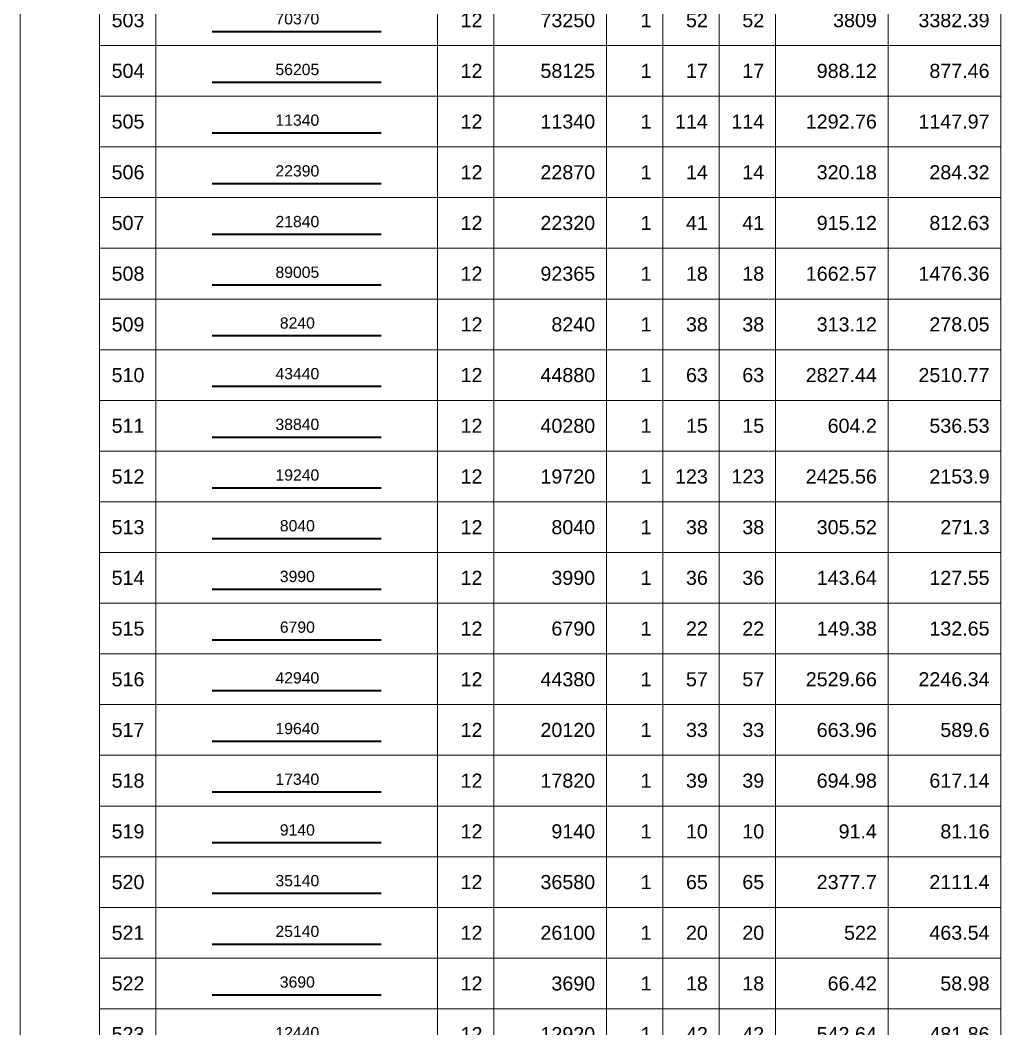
# Model space of a CAD drawing. Header units: millimetres. Extents: x -415354 to 883813, y -531490 to 486716.
# Drawn here: x 798740 to 816146, y -513846 to -495940 of the extents above; entities that cross this region are included whole.
import ezdxf
from ezdxf.enums import TextEntityAlignment as Align

# ---------------------------------------------------------------- set-up
doc = ezdxf.new("R2010")
doc.units = ezdxf.units.MM
doc.header["$MEASUREMENT"] = 0
for name, color, linetype, lineweight in [('NDC_FRAME', 7, 'Continuous', 20), ('NDC_S_REBAR', 4, 'Continuous', 35), ('NDC_S_VN TEXT', 7, 'Continuous', 20), ('NDC_Table', 3, 'Continuous', 20)]:
    doc.layers.add(name, color=color, linetype=linetype, lineweight=lineweight)
doc.styles.add('ARIAL', font='arial.ttf', dxfattribs={"width": 0.8})

# ---------------------------------------------------------------- blocks, each defined once
blk = doc.blocks.new('dang01')
at = {"layer": 'NDC_S_REBAR'}
blk.add_line((3405, -650), (6405, -650), dxfattribs=at)
at = {"layer": 'NDC_Table'}
for p, q in [((0, 0), (0, -900)), ((1405, 0), (1405, -900)), ((2405, 0), (2405, -900)), ((7405, 0), (7405, -900)), ((8405, 0), (8405, -900)), ((10405, 0), (10405, -900)), ((11405, 0), (11405, -900)), ((12405, 0), (12405, -900)), ((13405, 0), (13405, -900)), ((15405, 0), (15405, -900)), ((17405, 0), (17405, -900)), ((1405, -900), (17405, -900))]:
    blk.add_line(p, q, dxfattribs=at)
at = {"layer": 'NDC_S_VN TEXT', "style": 'ARIAL'}
for p in [(2205, -450), (8205, -450), (10205, -450), (11205, -450), (12205, -450), (13205, -450), (15205, -450), (17205, -450)]:
    blk.add_attdef('D03', text='', height=250, dxfattribs=at).set_placement(p, align=Align.MIDDLE_RIGHT)
blk.add_attdef('00000000', text='', height=200, dxfattribs=at).set_placement((4920, -425), align=Align.MIDDLE_CENTER)

msp = doc.modelspace()

# ---------------------------------------------------------------- block references
at = {"layer": 'NDC_FRAME'}
ref = msp.add_blockref('dang01', (798740.5, -495490.5), dxfattribs=at)
ref.add_attrib('D03', '503', dxfattribs={"layer": 'NDC_S_VN TEXT', "height": 250, "style": 'ARIAL'}).set_placement((800945.8, -495940.5), align=Align.MIDDLE_RIGHT)
ref.add_attrib('00000000', '70370', dxfattribs={"layer": 'NDC_S_VN TEXT', "height": 200, "style": 'ARIAL'}).set_placement((803660.1, -495915.2), align=Align.MIDDLE_CENTER)
ref.add_attrib('D03', '12', dxfattribs={"layer": 'NDC_S_VN TEXT', "height": 250, "style": 'ARIAL'}).set_placement((806945.8, -495940.5), align=Align.MIDDLE_RIGHT)
ref.add_attrib('D03', '73250', dxfattribs={"layer": 'NDC_S_VN TEXT', "height": 250, "style": 'ARIAL'}).set_placement((808945.8, -495940.5), align=Align.MIDDLE_RIGHT)
ref.add_attrib('D03', '1', dxfattribs={"layer": 'NDC_S_VN TEXT', "height": 250, "style": 'ARIAL'}).set_placement((809945.8, -495940.5), align=Align.MIDDLE_RIGHT)
ref.add_attrib('D03', '52', dxfattribs={"layer": 'NDC_S_VN TEXT', "height": 250, "style": 'ARIAL'}).set_placement((810945.8, -495940.5), align=Align.MIDDLE_RIGHT)
ref.add_attrib('D03', '52', dxfattribs={"layer": 'NDC_S_VN TEXT', "height": 250, "style": 'ARIAL'}).set_placement((811945.8, -495940.2), align=Align.MIDDLE_RIGHT)
ref.add_attrib('D03', '3809', dxfattribs={"layer": 'NDC_S_VN TEXT', "height": 250, "style": 'ARIAL'}).set_placement((813945.8, -495940.5), align=Align.MIDDLE_RIGHT)
ref.add_attrib('D03', '3382.39', dxfattribs={"layer": 'NDC_S_VN TEXT', "height": 250, "style": 'ARIAL'}).set_placement((815945.8, -495940.5), align=Align.MIDDLE_RIGHT)
ref = msp.add_blockref('dang01', (798740.5, -496390.5), dxfattribs=at)
ref.add_attrib('D03', '504', dxfattribs={"layer": 'NDC_S_VN TEXT', "height": 250, "style": 'ARIAL'}).set_placement((800945.8, -496840.5), align=Align.MIDDLE_RIGHT)
ref.add_attrib('00000000', '56205', dxfattribs={"layer": 'NDC_S_VN TEXT', "height": 200, "style": 'ARIAL'}).set_placement((803660.1, -496815.2), align=Align.MIDDLE_CENTER)
ref.add_attrib('D03', '12', dxfattribs={"layer": 'NDC_S_VN TEXT', "height": 250, "style": 'ARIAL'}).set_placement((806945.8, -496840.5), align=Align.MIDDLE_RIGHT)
ref.add_attrib('D03', '58125', dxfattribs={"layer": 'NDC_S_VN TEXT', "height": 250, "style": 'ARIAL'}).set_placement((808945.8, -496840.5), align=Align.MIDDLE_RIGHT)
ref.add_attrib('D03', '1', dxfattribs={"layer": 'NDC_S_VN TEXT', "height": 250, "style": 'ARIAL'}).set_placement((809945.8, -496840.5), align=Align.MIDDLE_RIGHT)
ref.add_attrib('D03', '17', dxfattribs={"layer": 'NDC_S_VN TEXT', "height": 250, "style": 'ARIAL'}).set_placement((810945.8, -496840.5), align=Align.MIDDLE_RIGHT)
ref.add_attrib('D03', '17', dxfattribs={"layer": 'NDC_S_VN TEXT', "height": 250, "style": 'ARIAL'}).set_placement((811945.8, -496840.2), align=Align.MIDDLE_RIGHT)
ref.add_attrib('D03', '988.12', dxfattribs={"layer": 'NDC_S_VN TEXT', "height": 250, "style": 'ARIAL'}).set_placement((813945.8, -496840.5), align=Align.MIDDLE_RIGHT)
ref.add_attrib('D03', '877.46', dxfattribs={"layer": 'NDC_S_VN TEXT', "height": 250, "style": 'ARIAL'}).set_placement((815945.8, -496840.5), align=Align.MIDDLE_RIGHT)
ref = msp.add_blockref('dang01', (798740.5, -497290.5), dxfattribs=at)
ref.add_attrib('D03', '505', dxfattribs={"layer": 'NDC_S_VN TEXT', "height": 250, "style": 'ARIAL'}).set_placement((800945.8, -497740.5), align=Align.MIDDLE_RIGHT)
ref.add_attrib('00000000', '11340', dxfattribs={"layer": 'NDC_S_VN TEXT', "height": 200, "style": 'ARIAL'}).set_placement((803660.1, -497715.2), align=Align.MIDDLE_CENTER)
ref.add_attrib('D03', '12', dxfattribs={"layer": 'NDC_S_VN TEXT', "height": 250, "style": 'ARIAL'}).set_placement((806945.8, -497740.5), align=Align.MIDDLE_RIGHT)
ref.add_attrib('D03', '11340', dxfattribs={"layer": 'NDC_S_VN TEXT', "height": 250, "style": 'ARIAL'}).set_placement((808945.8, -497740.5), align=Align.MIDDLE_RIGHT)
ref.add_attrib('D03', '1', dxfattribs={"layer": 'NDC_S_VN TEXT', "height": 250, "style": 'ARIAL'}).set_placement((809945.8, -497740.5), align=Align.MIDDLE_RIGHT)
ref.add_attrib('D03', '114', dxfattribs={"layer": 'NDC_S_VN TEXT', "height": 250, "style": 'ARIAL'}).set_placement((810945.8, -497740.5), align=Align.MIDDLE_RIGHT)
ref.add_attrib('D03', '114', dxfattribs={"layer": 'NDC_S_VN TEXT', "height": 250, "style": 'ARIAL'}).set_placement((811945.8, -497740.2), align=Align.MIDDLE_RIGHT)
ref.add_attrib('D03', '1292.76', dxfattribs={"layer": 'NDC_S_VN TEXT', "height": 250, "style": 'ARIAL'}).set_placement((813945.8, -497740.5), align=Align.MIDDLE_RIGHT)
ref.add_attrib('D03', '1147.97', dxfattribs={"layer": 'NDC_S_VN TEXT', "height": 250, "style": 'ARIAL'}).set_placement((815945.8, -497740.5), align=Align.MIDDLE_RIGHT)
ref = msp.add_blockref('dang01', (798740.5, -498190.5), dxfattribs=at)
ref.add_attrib('D03', '506', dxfattribs={"layer": 'NDC_S_VN TEXT', "height": 250, "style": 'ARIAL'}).set_placement((800945.8, -498640.5), align=Align.MIDDLE_RIGHT)
ref.add_attrib('00000000', '22390', dxfattribs={"layer": 'NDC_S_VN TEXT', "height": 200, "style": 'ARIAL'}).set_placement((803660.1, -498615.2), align=Align.MIDDLE_CENTER)
ref.add_attrib('D03', '12', dxfattribs={"layer": 'NDC_S_VN TEXT', "height": 250, "style": 'ARIAL'}).set_placement((806945.8, -498640.5), align=Align.MIDDLE_RIGHT)
ref.add_attrib('D03', '22870', dxfattribs={"layer": 'NDC_S_VN TEXT', "height": 250, "style": 'ARIAL'}).set_placement((808945.8, -498640.5), align=Align.MIDDLE_RIGHT)
ref.add_attrib('D03', '1', dxfattribs={"layer": 'NDC_S_VN TEXT', "height": 250, "style": 'ARIAL'}).set_placement((809945.8, -498640.5), align=Align.MIDDLE_RIGHT)
ref.add_attrib('D03', '14', dxfattribs={"layer": 'NDC_S_VN TEXT', "height": 250, "style": 'ARIAL'}).set_placement((810945.8, -498640.5), align=Align.MIDDLE_RIGHT)
ref.add_attrib('D03', '14', dxfattribs={"layer": 'NDC_S_VN TEXT', "height": 250, "style": 'ARIAL'}).set_placement((811945.8, -498640.2), align=Align.MIDDLE_RIGHT)
ref.add_attrib('D03', '320.18', dxfattribs={"layer": 'NDC_S_VN TEXT', "height": 250, "style": 'ARIAL'}).set_placement((813945.8, -498640.5), align=Align.MIDDLE_RIGHT)
ref.add_attrib('D03', '284.32', dxfattribs={"layer": 'NDC_S_VN TEXT', "height": 250, "style": 'ARIAL'}).set_placement((815945.8, -498640.5), align=Align.MIDDLE_RIGHT)
ref = msp.add_blockref('dang01', (798740.5, -499090.5), dxfattribs=at)
ref.add_attrib('D03', '507', dxfattribs={"layer": 'NDC_S_VN TEXT', "height": 250, "style": 'ARIAL'}).set_placement((800945.8, -499540.5), align=Align.MIDDLE_RIGHT)
ref.add_attrib('00000000', '21840', dxfattribs={"layer": 'NDC_S_VN TEXT', "height": 200, "style": 'ARIAL'}).set_placement((803660.1, -499515.2), align=Align.MIDDLE_CENTER)
ref.add_attrib('D03', '12', dxfattribs={"layer": 'NDC_S_VN TEXT', "height": 250, "style": 'ARIAL'}).set_placement((806945.8, -499540.5), align=Align.MIDDLE_RIGHT)
ref.add_attrib('D03', '22320', dxfattribs={"layer": 'NDC_S_VN TEXT', "height": 250, "style": 'ARIAL'}).set_placement((808945.8, -499540.5), align=Align.MIDDLE_RIGHT)
ref.add_attrib('D03', '1', dxfattribs={"layer": 'NDC_S_VN TEXT', "height": 250, "style": 'ARIAL'}).set_placement((809945.8, -499540.5), align=Align.MIDDLE_RIGHT)
ref.add_attrib('D03', '41', dxfattribs={"layer": 'NDC_S_VN TEXT', "height": 250, "style": 'ARIAL'}).set_placement((810945.8, -499540.5), align=Align.MIDDLE_RIGHT)
ref.add_attrib('D03', '41', dxfattribs={"layer": 'NDC_S_VN TEXT', "height": 250, "style": 'ARIAL'}).set_placement((811945.8, -499540.2), align=Align.MIDDLE_RIGHT)
ref.add_attrib('D03', '915.12', dxfattribs={"layer": 'NDC_S_VN TEXT', "height": 250, "style": 'ARIAL'}).set_placement((813945.8, -499540.5), align=Align.MIDDLE_RIGHT)
ref.add_attrib('D03', '812.63', dxfattribs={"layer": 'NDC_S_VN TEXT', "height": 250, "style": 'ARIAL'}).set_placement((815945.8, -499540.5), align=Align.MIDDLE_RIGHT)
ref = msp.add_blockref('dang01', (798740.5, -499990.5), dxfattribs=at)
ref.add_attrib('D03', '508', dxfattribs={"layer": 'NDC_S_VN TEXT', "height": 250, "style": 'ARIAL'}).set_placement((800945.8, -500440.5), align=Align.MIDDLE_RIGHT)
ref.add_attrib('00000000', '89005', dxfattribs={"layer": 'NDC_S_VN TEXT', "height": 200, "style": 'ARIAL'}).set_placement((803660.1, -500415.2), align=Align.MIDDLE_CENTER)
ref.add_attrib('D03', '12', dxfattribs={"layer": 'NDC_S_VN TEXT', "height": 250, "style": 'ARIAL'}).set_placement((806945.8, -500440.5), align=Align.MIDDLE_RIGHT)
ref.add_attrib('D03', '92365', dxfattribs={"layer": 'NDC_S_VN TEXT', "height": 250, "style": 'ARIAL'}).set_placement((808945.8, -500440.5), align=Align.MIDDLE_RIGHT)
ref.add_attrib('D03', '1', dxfattribs={"layer": 'NDC_S_VN TEXT', "height": 250, "style": 'ARIAL'}).set_placement((809945.8, -500440.5), align=Align.MIDDLE_RIGHT)
ref.add_attrib('D03', '18', dxfattribs={"layer": 'NDC_S_VN TEXT', "height": 250, "style": 'ARIAL'}).set_placement((810945.8, -500440.5), align=Align.MIDDLE_RIGHT)
ref.add_attrib('D03', '18', dxfattribs={"layer": 'NDC_S_VN TEXT', "height": 250, "style": 'ARIAL'}).set_placement((811945.8, -500440.2), align=Align.MIDDLE_RIGHT)
ref.add_attrib('D03', '1662.57', dxfattribs={"layer": 'NDC_S_VN TEXT', "height": 250, "style": 'ARIAL'}).set_placement((813945.8, -500440.5), align=Align.MIDDLE_RIGHT)
ref.add_attrib('D03', '1476.36', dxfattribs={"layer": 'NDC_S_VN TEXT', "height": 250, "style": 'ARIAL'}).set_placement((815945.8, -500440.5), align=Align.MIDDLE_RIGHT)
ref = msp.add_blockref('dang01', (798740.5, -500890.5), dxfattribs=at)
ref.add_attrib('D03', '509', dxfattribs={"layer": 'NDC_S_VN TEXT', "height": 250, "style": 'ARIAL'}).set_placement((800945.8, -501340.5), align=Align.MIDDLE_RIGHT)
ref.add_attrib('00000000', '8240', dxfattribs={"layer": 'NDC_S_VN TEXT', "height": 200, "style": 'ARIAL'}).set_placement((803660.1, -501315.2), align=Align.MIDDLE_CENTER)
ref.add_attrib('D03', '12', dxfattribs={"layer": 'NDC_S_VN TEXT', "height": 250, "style": 'ARIAL'}).set_placement((806945.8, -501340.5), align=Align.MIDDLE_RIGHT)
ref.add_attrib('D03', '8240', dxfattribs={"layer": 'NDC_S_VN TEXT', "height": 250, "style": 'ARIAL'}).set_placement((808945.8, -501340.5), align=Align.MIDDLE_RIGHT)
ref.add_attrib('D03', '1', dxfattribs={"layer": 'NDC_S_VN TEXT', "height": 250, "style": 'ARIAL'}).set_placement((809945.8, -501340.5), align=Align.MIDDLE_RIGHT)
ref.add_attrib('D03', '38', dxfattribs={"layer": 'NDC_S_VN TEXT', "height": 250, "style": 'ARIAL'}).set_placement((810945.8, -501340.5), align=Align.MIDDLE_RIGHT)
ref.add_attrib('D03', '38', dxfattribs={"layer": 'NDC_S_VN TEXT', "height": 250, "style": 'ARIAL'}).set_placement((811945.8, -501340.2), align=Align.MIDDLE_RIGHT)
ref.add_attrib('D03', '313.12', dxfattribs={"layer": 'NDC_S_VN TEXT', "height": 250, "style": 'ARIAL'}).set_placement((813945.8, -501340.5), align=Align.MIDDLE_RIGHT)
ref.add_attrib('D03', '278.05', dxfattribs={"layer": 'NDC_S_VN TEXT', "height": 250, "style": 'ARIAL'}).set_placement((815945.8, -501340.5), align=Align.MIDDLE_RIGHT)
ref = msp.add_blockref('dang01', (798740.5, -501790.5), dxfattribs=at)
ref.add_attrib('D03', '510', dxfattribs={"layer": 'NDC_S_VN TEXT', "height": 250, "style": 'ARIAL'}).set_placement((800945.8, -502240.5), align=Align.MIDDLE_RIGHT)
ref.add_attrib('00000000', '43440', dxfattribs={"layer": 'NDC_S_VN TEXT', "height": 200, "style": 'ARIAL'}).set_placement((803660.1, -502215.2), align=Align.MIDDLE_CENTER)
ref.add_attrib('D03', '12', dxfattribs={"layer": 'NDC_S_VN TEXT', "height": 250, "style": 'ARIAL'}).set_placement((806945.8, -502240.5), align=Align.MIDDLE_RIGHT)
ref.add_attrib('D03', '44880', dxfattribs={"layer": 'NDC_S_VN TEXT', "height": 250, "style": 'ARIAL'}).set_placement((808945.8, -502240.5), align=Align.MIDDLE_RIGHT)
ref.add_attrib('D03', '1', dxfattribs={"layer": 'NDC_S_VN TEXT', "height": 250, "style": 'ARIAL'}).set_placement((809945.8, -502240.5), align=Align.MIDDLE_RIGHT)
ref.add_attrib('D03', '63', dxfattribs={"layer": 'NDC_S_VN TEXT', "height": 250, "style": 'ARIAL'}).set_placement((810945.8, -502240.5), align=Align.MIDDLE_RIGHT)
ref.add_attrib('D03', '63', dxfattribs={"layer": 'NDC_S_VN TEXT', "height": 250, "style": 'ARIAL'}).set_placement((811945.8, -502240.2), align=Align.MIDDLE_RIGHT)
ref.add_attrib('D03', '2827.44', dxfattribs={"layer": 'NDC_S_VN TEXT', "height": 250, "style": 'ARIAL'}).set_placement((813945.8, -502240.5), align=Align.MIDDLE_RIGHT)
ref.add_attrib('D03', '2510.77', dxfattribs={"layer": 'NDC_S_VN TEXT', "height": 250, "style": 'ARIAL'}).set_placement((815945.8, -502240.5), align=Align.MIDDLE_RIGHT)
ref = msp.add_blockref('dang01', (798740.5, -502690.5), dxfattribs=at)
ref.add_attrib('D03', '511', dxfattribs={"layer": 'NDC_S_VN TEXT', "height": 250, "style": 'ARIAL'}).set_placement((800945.8, -503140.5), align=Align.MIDDLE_RIGHT)
ref.add_attrib('00000000', '38840', dxfattribs={"layer": 'NDC_S_VN TEXT', "height": 200, "style": 'ARIAL'}).set_placement((803660.1, -503115.2), align=Align.MIDDLE_CENTER)
ref.add_attrib('D03', '12', dxfattribs={"layer": 'NDC_S_VN TEXT', "height": 250, "style": 'ARIAL'}).set_placement((806945.8, -503140.5), align=Align.MIDDLE_RIGHT)
ref.add_attrib('D03', '40280', dxfattribs={"layer": 'NDC_S_VN TEXT', "height": 250, "style": 'ARIAL'}).set_placement((808945.8, -503140.5), align=Align.MIDDLE_RIGHT)
ref.add_attrib('D03', '1', dxfattribs={"layer": 'NDC_S_VN TEXT', "height": 250, "style": 'ARIAL'}).set_placement((809945.8, -503140.5), align=Align.MIDDLE_RIGHT)
ref.add_attrib('D03', '15', dxfattribs={"layer": 'NDC_S_VN TEXT', "height": 250, "style": 'ARIAL'}).set_placement((810945.8, -503140.5), align=Align.MIDDLE_RIGHT)
ref.add_attrib('D03', '15', dxfattribs={"layer": 'NDC_S_VN TEXT', "height": 250, "style": 'ARIAL'}).set_placement((811945.8, -503140.2), align=Align.MIDDLE_RIGHT)
ref.add_attrib('D03', '604.2', dxfattribs={"layer": 'NDC_S_VN TEXT', "height": 250, "style": 'ARIAL'}).set_placement((813945.8, -503140.5), align=Align.MIDDLE_RIGHT)
ref.add_attrib('D03', '536.53', dxfattribs={"layer": 'NDC_S_VN TEXT', "height": 250, "style": 'ARIAL'}).set_placement((815945.8, -503140.5), align=Align.MIDDLE_RIGHT)
ref = msp.add_blockref('dang01', (798740.5, -503590.5), dxfattribs=at)
ref.add_attrib('D03', '512', dxfattribs={"layer": 'NDC_S_VN TEXT', "height": 250, "style": 'ARIAL'}).set_placement((800945.8, -504040.5), align=Align.MIDDLE_RIGHT)
ref.add_attrib('00000000', '19240', dxfattribs={"layer": 'NDC_S_VN TEXT', "height": 200, "style": 'ARIAL'}).set_placement((803660.1, -504015.2), align=Align.MIDDLE_CENTER)
ref.add_attrib('D03', '12', dxfattribs={"layer": 'NDC_S_VN TEXT', "height": 250, "style": 'ARIAL'}).set_placement((806945.8, -504040.5), align=Align.MIDDLE_RIGHT)
ref.add_attrib('D03', '19720', dxfattribs={"layer": 'NDC_S_VN TEXT', "height": 250, "style": 'ARIAL'}).set_placement((808945.8, -504040.5), align=Align.MIDDLE_RIGHT)
ref.add_attrib('D03', '1', dxfattribs={"layer": 'NDC_S_VN TEXT', "height": 250, "style": 'ARIAL'}).set_placement((809945.8, -504040.5), align=Align.MIDDLE_RIGHT)
ref.add_attrib('D03', '123', dxfattribs={"layer": 'NDC_S_VN TEXT', "height": 250, "style": 'ARIAL'}).set_placement((810945.8, -504040.5), align=Align.MIDDLE_RIGHT)
ref.add_attrib('D03', '123', dxfattribs={"layer": 'NDC_S_VN TEXT', "height": 250, "style": 'ARIAL'}).set_placement((811945.8, -504040.2), align=Align.MIDDLE_RIGHT)
ref.add_attrib('D03', '2425.56', dxfattribs={"layer": 'NDC_S_VN TEXT', "height": 250, "style": 'ARIAL'}).set_placement((813945.8, -504040.5), align=Align.MIDDLE_RIGHT)
ref.add_attrib('D03', '2153.9', dxfattribs={"layer": 'NDC_S_VN TEXT', "height": 250, "style": 'ARIAL'}).set_placement((815945.8, -504040.5), align=Align.MIDDLE_RIGHT)
ref = msp.add_blockref('dang01', (798740.5, -504490.5), dxfattribs=at)
ref.add_attrib('D03', '513', dxfattribs={"layer": 'NDC_S_VN TEXT', "height": 250, "style": 'ARIAL'}).set_placement((800945.8, -504940.5), align=Align.MIDDLE_RIGHT)
ref.add_attrib('00000000', '8040', dxfattribs={"layer": 'NDC_S_VN TEXT', "height": 200, "style": 'ARIAL'}).set_placement((803660.1, -504915.2), align=Align.MIDDLE_CENTER)
ref.add_attrib('D03', '12', dxfattribs={"layer": 'NDC_S_VN TEXT', "height": 250, "style": 'ARIAL'}).set_placement((806945.8, -504940.5), align=Align.MIDDLE_RIGHT)
ref.add_attrib('D03', '8040', dxfattribs={"layer": 'NDC_S_VN TEXT', "height": 250, "style": 'ARIAL'}).set_placement((808945.8, -504940.5), align=Align.MIDDLE_RIGHT)
ref.add_attrib('D03', '1', dxfattribs={"layer": 'NDC_S_VN TEXT', "height": 250, "style": 'ARIAL'}).set_placement((809945.8, -504940.5), align=Align.MIDDLE_RIGHT)
ref.add_attrib('D03', '38', dxfattribs={"layer": 'NDC_S_VN TEXT', "height": 250, "style": 'ARIAL'}).set_placement((810945.8, -504940.5), align=Align.MIDDLE_RIGHT)
ref.add_attrib('D03', '38', dxfattribs={"layer": 'NDC_S_VN TEXT', "height": 250, "style": 'ARIAL'}).set_placement((811945.8, -504940.2), align=Align.MIDDLE_RIGHT)
ref.add_attrib('D03', '305.52', dxfattribs={"layer": 'NDC_S_VN TEXT', "height": 250, "style": 'ARIAL'}).set_placement((813945.8, -504940.5), align=Align.MIDDLE_RIGHT)
ref.add_attrib('D03', '271.3', dxfattribs={"layer": 'NDC_S_VN TEXT', "height": 250, "style": 'ARIAL'}).set_placement((815945.8, -504940.5), align=Align.MIDDLE_RIGHT)
ref = msp.add_blockref('dang01', (798740.5, -505390.5), dxfattribs=at)
ref.add_attrib('D03', '514', dxfattribs={"layer": 'NDC_S_VN TEXT', "height": 250, "style": 'ARIAL'}).set_placement((800945.8, -505840.5), align=Align.MIDDLE_RIGHT)
ref.add_attrib('00000000', '3990', dxfattribs={"layer": 'NDC_S_VN TEXT', "height": 200, "style": 'ARIAL'}).set_placement((803660.1, -505815.2), align=Align.MIDDLE_CENTER)
ref.add_attrib('D03', '12', dxfattribs={"layer": 'NDC_S_VN TEXT', "height": 250, "style": 'ARIAL'}).set_placement((806945.8, -505840.5), align=Align.MIDDLE_RIGHT)
ref.add_attrib('D03', '3990', dxfattribs={"layer": 'NDC_S_VN TEXT', "height": 250, "style": 'ARIAL'}).set_placement((808945.8, -505840.5), align=Align.MIDDLE_RIGHT)
ref.add_attrib('D03', '1', dxfattribs={"layer": 'NDC_S_VN TEXT', "height": 250, "style": 'ARIAL'}).set_placement((809945.8, -505840.5), align=Align.MIDDLE_RIGHT)
ref.add_attrib('D03', '36', dxfattribs={"layer": 'NDC_S_VN TEXT', "height": 250, "style": 'ARIAL'}).set_placement((810945.8, -505840.5), align=Align.MIDDLE_RIGHT)
ref.add_attrib('D03', '36', dxfattribs={"layer": 'NDC_S_VN TEXT', "height": 250, "style": 'ARIAL'}).set_placement((811945.8, -505840.2), align=Align.MIDDLE_RIGHT)
ref.add_attrib('D03', '143.64', dxfattribs={"layer": 'NDC_S_VN TEXT', "height": 250, "style": 'ARIAL'}).set_placement((813945.8, -505840.5), align=Align.MIDDLE_RIGHT)
ref.add_attrib('D03', '127.55', dxfattribs={"layer": 'NDC_S_VN TEXT', "height": 250, "style": 'ARIAL'}).set_placement((815945.8, -505840.5), align=Align.MIDDLE_RIGHT)
ref = msp.add_blockref('dang01', (798740.5, -506290.5), dxfattribs=at)
ref.add_attrib('D03', '515', dxfattribs={"layer": 'NDC_S_VN TEXT', "height": 250, "style": 'ARIAL'}).set_placement((800945.8, -506740.5), align=Align.MIDDLE_RIGHT)
ref.add_attrib('00000000', '6790', dxfattribs={"layer": 'NDC_S_VN TEXT', "height": 200, "style": 'ARIAL'}).set_placement((803660.1, -506715.2), align=Align.MIDDLE_CENTER)
ref.add_attrib('D03', '12', dxfattribs={"layer": 'NDC_S_VN TEXT', "height": 250, "style": 'ARIAL'}).set_placement((806945.8, -506740.5), align=Align.MIDDLE_RIGHT)
ref.add_attrib('D03', '6790', dxfattribs={"layer": 'NDC_S_VN TEXT', "height": 250, "style": 'ARIAL'}).set_placement((808945.8, -506740.5), align=Align.MIDDLE_RIGHT)
ref.add_attrib('D03', '1', dxfattribs={"layer": 'NDC_S_VN TEXT', "height": 250, "style": 'ARIAL'}).set_placement((809945.8, -506740.5), align=Align.MIDDLE_RIGHT)
ref.add_attrib('D03', '22', dxfattribs={"layer": 'NDC_S_VN TEXT', "height": 250, "style": 'ARIAL'}).set_placement((810945.8, -506740.5), align=Align.MIDDLE_RIGHT)
ref.add_attrib('D03', '22', dxfattribs={"layer": 'NDC_S_VN TEXT', "height": 250, "style": 'ARIAL'}).set_placement((811945.8, -506740.2), align=Align.MIDDLE_RIGHT)
ref.add_attrib('D03', '149.38', dxfattribs={"layer": 'NDC_S_VN TEXT', "height": 250, "style": 'ARIAL'}).set_placement((813945.8, -506740.5), align=Align.MIDDLE_RIGHT)
ref.add_attrib('D03', '132.65', dxfattribs={"layer": 'NDC_S_VN TEXT', "height": 250, "style": 'ARIAL'}).set_placement((815945.8, -506740.5), align=Align.MIDDLE_RIGHT)
ref = msp.add_blockref('dang01', (798740.5, -507190.5), dxfattribs=at)
ref.add_attrib('D03', '516', dxfattribs={"layer": 'NDC_S_VN TEXT', "height": 250, "style": 'ARIAL'}).set_placement((800945.8, -507640.5), align=Align.MIDDLE_RIGHT)
ref.add_attrib('00000000', '42940', dxfattribs={"layer": 'NDC_S_VN TEXT', "height": 200, "style": 'ARIAL'}).set_placement((803660.1, -507615.2), align=Align.MIDDLE_CENTER)
ref.add_attrib('D03', '12', dxfattribs={"layer": 'NDC_S_VN TEXT', "height": 250, "style": 'ARIAL'}).set_placement((806945.8, -507640.5), align=Align.MIDDLE_RIGHT)
ref.add_attrib('D03', '44380', dxfattribs={"layer": 'NDC_S_VN TEXT', "height": 250, "style": 'ARIAL'}).set_placement((808945.8, -507640.5), align=Align.MIDDLE_RIGHT)
ref.add_attrib('D03', '1', dxfattribs={"layer": 'NDC_S_VN TEXT', "height": 250, "style": 'ARIAL'}).set_placement((809945.8, -507640.5), align=Align.MIDDLE_RIGHT)
ref.add_attrib('D03', '57', dxfattribs={"layer": 'NDC_S_VN TEXT', "height": 250, "style": 'ARIAL'}).set_placement((810945.8, -507640.5), align=Align.MIDDLE_RIGHT)
ref.add_attrib('D03', '57', dxfattribs={"layer": 'NDC_S_VN TEXT', "height": 250, "style": 'ARIAL'}).set_placement((811945.8, -507640.2), align=Align.MIDDLE_RIGHT)
ref.add_attrib('D03', '2529.66', dxfattribs={"layer": 'NDC_S_VN TEXT', "height": 250, "style": 'ARIAL'}).set_placement((813945.8, -507640.5), align=Align.MIDDLE_RIGHT)
ref.add_attrib('D03', '2246.34', dxfattribs={"layer": 'NDC_S_VN TEXT', "height": 250, "style": 'ARIAL'}).set_placement((815945.8, -507640.5), align=Align.MIDDLE_RIGHT)
ref = msp.add_blockref('dang01', (798740.5, -508090.5), dxfattribs=at)
ref.add_attrib('D03', '517', dxfattribs={"layer": 'NDC_S_VN TEXT', "height": 250, "style": 'ARIAL'}).set_placement((800945.8, -508540.5), align=Align.MIDDLE_RIGHT)
ref.add_attrib('00000000', '19640', dxfattribs={"layer": 'NDC_S_VN TEXT', "height": 200, "style": 'ARIAL'}).set_placement((803660.1, -508515.2), align=Align.MIDDLE_CENTER)
ref.add_attrib('D03', '12', dxfattribs={"layer": 'NDC_S_VN TEXT', "height": 250, "style": 'ARIAL'}).set_placement((806945.8, -508540.5), align=Align.MIDDLE_RIGHT)
ref.add_attrib('D03', '20120', dxfattribs={"layer": 'NDC_S_VN TEXT', "height": 250, "style": 'ARIAL'}).set_placement((808945.8, -508540.5), align=Align.MIDDLE_RIGHT)
ref.add_attrib('D03', '1', dxfattribs={"layer": 'NDC_S_VN TEXT', "height": 250, "style": 'ARIAL'}).set_placement((809945.8, -508540.5), align=Align.MIDDLE_RIGHT)
ref.add_attrib('D03', '33', dxfattribs={"layer": 'NDC_S_VN TEXT', "height": 250, "style": 'ARIAL'}).set_placement((810945.8, -508540.5), align=Align.MIDDLE_RIGHT)
ref.add_attrib('D03', '33', dxfattribs={"layer": 'NDC_S_VN TEXT', "height": 250, "style": 'ARIAL'}).set_placement((811945.8, -508540.2), align=Align.MIDDLE_RIGHT)
ref.add_attrib('D03', '663.96', dxfattribs={"layer": 'NDC_S_VN TEXT', "height": 250, "style": 'ARIAL'}).set_placement((813945.8, -508540.5), align=Align.MIDDLE_RIGHT)
ref.add_attrib('D03', '589.6', dxfattribs={"layer": 'NDC_S_VN TEXT', "height": 250, "style": 'ARIAL'}).set_placement((815945.8, -508540.5), align=Align.MIDDLE_RIGHT)
ref = msp.add_blockref('dang01', (798740.5, -508990.5), dxfattribs=at)
ref.add_attrib('D03', '518', dxfattribs={"layer": 'NDC_S_VN TEXT', "height": 250, "style": 'ARIAL'}).set_placement((800945.8, -509440.5), align=Align.MIDDLE_RIGHT)
ref.add_attrib('00000000', '17340', dxfattribs={"layer": 'NDC_S_VN TEXT', "height": 200, "style": 'ARIAL'}).set_placement((803660.1, -509415.2), align=Align.MIDDLE_CENTER)
ref.add_attrib('D03', '12', dxfattribs={"layer": 'NDC_S_VN TEXT', "height": 250, "style": 'ARIAL'}).set_placement((806945.8, -509440.5), align=Align.MIDDLE_RIGHT)
ref.add_attrib('D03', '17820', dxfattribs={"layer": 'NDC_S_VN TEXT', "height": 250, "style": 'ARIAL'}).set_placement((808945.8, -509440.5), align=Align.MIDDLE_RIGHT)
ref.add_attrib('D03', '1', dxfattribs={"layer": 'NDC_S_VN TEXT', "height": 250, "style": 'ARIAL'}).set_placement((809945.8, -509440.5), align=Align.MIDDLE_RIGHT)
ref.add_attrib('D03', '39', dxfattribs={"layer": 'NDC_S_VN TEXT', "height": 250, "style": 'ARIAL'}).set_placement((810945.8, -509440.5), align=Align.MIDDLE_RIGHT)
ref.add_attrib('D03', '39', dxfattribs={"layer": 'NDC_S_VN TEXT', "height": 250, "style": 'ARIAL'}).set_placement((811945.8, -509440.2), align=Align.MIDDLE_RIGHT)
ref.add_attrib('D03', '694.98', dxfattribs={"layer": 'NDC_S_VN TEXT', "height": 250, "style": 'ARIAL'}).set_placement((813945.8, -509440.5), align=Align.MIDDLE_RIGHT)
ref.add_attrib('D03', '617.14', dxfattribs={"layer": 'NDC_S_VN TEXT', "height": 250, "style": 'ARIAL'}).set_placement((815945.8, -509440.5), align=Align.MIDDLE_RIGHT)
ref = msp.add_blockref('dang01', (798740.5, -509890.5), dxfattribs=at)
ref.add_attrib('D03', '519', dxfattribs={"layer": 'NDC_S_VN TEXT', "height": 250, "style": 'ARIAL'}).set_placement((800945.8, -510340.5), align=Align.MIDDLE_RIGHT)
ref.add_attrib('00000000', '9140', dxfattribs={"layer": 'NDC_S_VN TEXT', "height": 200, "style": 'ARIAL'}).set_placement((803660.1, -510315.2), align=Align.MIDDLE_CENTER)
ref.add_attrib('D03', '12', dxfattribs={"layer": 'NDC_S_VN TEXT', "height": 250, "style": 'ARIAL'}).set_placement((806945.8, -510340.5), align=Align.MIDDLE_RIGHT)
ref.add_attrib('D03', '9140', dxfattribs={"layer": 'NDC_S_VN TEXT', "height": 250, "style": 'ARIAL'}).set_placement((808945.8, -510340.5), align=Align.MIDDLE_RIGHT)
ref.add_attrib('D03', '1', dxfattribs={"layer": 'NDC_S_VN TEXT', "height": 250, "style": 'ARIAL'}).set_placement((809945.8, -510340.5), align=Align.MIDDLE_RIGHT)
ref.add_attrib('D03', '10', dxfattribs={"layer": 'NDC_S_VN TEXT', "height": 250, "style": 'ARIAL'}).set_placement((810945.8, -510340.5), align=Align.MIDDLE_RIGHT)
ref.add_attrib('D03', '10', dxfattribs={"layer": 'NDC_S_VN TEXT', "height": 250, "style": 'ARIAL'}).set_placement((811945.8, -510340.2), align=Align.MIDDLE_RIGHT)
ref.add_attrib('D03', '91.4', dxfattribs={"layer": 'NDC_S_VN TEXT', "height": 250, "style": 'ARIAL'}).set_placement((813945.8, -510340.5), align=Align.MIDDLE_RIGHT)
ref.add_attrib('D03', '81.16', dxfattribs={"layer": 'NDC_S_VN TEXT', "height": 250, "style": 'ARIAL'}).set_placement((815945.8, -510340.5), align=Align.MIDDLE_RIGHT)
ref = msp.add_blockref('dang01', (798740.5, -510790.5), dxfattribs=at)
ref.add_attrib('D03', '520', dxfattribs={"layer": 'NDC_S_VN TEXT', "height": 250, "style": 'ARIAL'}).set_placement((800945.8, -511240.5), align=Align.MIDDLE_RIGHT)
ref.add_attrib('00000000', '35140', dxfattribs={"layer": 'NDC_S_VN TEXT', "height": 200, "style": 'ARIAL'}).set_placement((803660.1, -511215.2), align=Align.MIDDLE_CENTER)
ref.add_attrib('D03', '12', dxfattribs={"layer": 'NDC_S_VN TEXT', "height": 250, "style": 'ARIAL'}).set_placement((806945.8, -511240.5), align=Align.MIDDLE_RIGHT)
ref.add_attrib('D03', '36580', dxfattribs={"layer": 'NDC_S_VN TEXT', "height": 250, "style": 'ARIAL'}).set_placement((808945.8, -511240.5), align=Align.MIDDLE_RIGHT)
ref.add_attrib('D03', '1', dxfattribs={"layer": 'NDC_S_VN TEXT', "height": 250, "style": 'ARIAL'}).set_placement((809945.8, -511240.5), align=Align.MIDDLE_RIGHT)
ref.add_attrib('D03', '65', dxfattribs={"layer": 'NDC_S_VN TEXT', "height": 250, "style": 'ARIAL'}).set_placement((810945.8, -511240.5), align=Align.MIDDLE_RIGHT)
ref.add_attrib('D03', '65', dxfattribs={"layer": 'NDC_S_VN TEXT', "height": 250, "style": 'ARIAL'}).set_placement((811945.8, -511240.2), align=Align.MIDDLE_RIGHT)
ref.add_attrib('D03', '2377.7', dxfattribs={"layer": 'NDC_S_VN TEXT', "height": 250, "style": 'ARIAL'}).set_placement((813945.8, -511240.5), align=Align.MIDDLE_RIGHT)
ref.add_attrib('D03', '2111.4', dxfattribs={"layer": 'NDC_S_VN TEXT', "height": 250, "style": 'ARIAL'}).set_placement((815945.8, -511240.5), align=Align.MIDDLE_RIGHT)
ref = msp.add_blockref('dang01', (798740.5, -511690.5), dxfattribs=at)
ref.add_attrib('D03', '521', dxfattribs={"layer": 'NDC_S_VN TEXT', "height": 250, "style": 'ARIAL'}).set_placement((800945.8, -512140.5), align=Align.MIDDLE_RIGHT)
ref.add_attrib('00000000', '25140', dxfattribs={"layer": 'NDC_S_VN TEXT', "height": 200, "style": 'ARIAL'}).set_placement((803660.1, -512115.2), align=Align.MIDDLE_CENTER)
ref.add_attrib('D03', '12', dxfattribs={"layer": 'NDC_S_VN TEXT', "height": 250, "style": 'ARIAL'}).set_placement((806945.8, -512140.5), align=Align.MIDDLE_RIGHT)
ref.add_attrib('D03', '26100', dxfattribs={"layer": 'NDC_S_VN TEXT', "height": 250, "style": 'ARIAL'}).set_placement((808945.8, -512140.5), align=Align.MIDDLE_RIGHT)
ref.add_attrib('D03', '1', dxfattribs={"layer": 'NDC_S_VN TEXT', "height": 250, "style": 'ARIAL'}).set_placement((809945.8, -512140.5), align=Align.MIDDLE_RIGHT)
ref.add_attrib('D03', '20', dxfattribs={"layer": 'NDC_S_VN TEXT', "height": 250, "style": 'ARIAL'}).set_placement((810945.8, -512140.5), align=Align.MIDDLE_RIGHT)
ref.add_attrib('D03', '20', dxfattribs={"layer": 'NDC_S_VN TEXT', "height": 250, "style": 'ARIAL'}).set_placement((811945.8, -512140.2), align=Align.MIDDLE_RIGHT)
ref.add_attrib('D03', '522', dxfattribs={"layer": 'NDC_S_VN TEXT', "height": 250, "style": 'ARIAL'}).set_placement((813945.8, -512140.5), align=Align.MIDDLE_RIGHT)
ref.add_attrib('D03', '463.54', dxfattribs={"layer": 'NDC_S_VN TEXT', "height": 250, "style": 'ARIAL'}).set_placement((815945.8, -512140.5), align=Align.MIDDLE_RIGHT)
ref = msp.add_blockref('dang01', (798740.5, -512590.5), dxfattribs=at)
ref.add_attrib('D03', '522', dxfattribs={"layer": 'NDC_S_VN TEXT', "height": 250, "style": 'ARIAL'}).set_placement((800945.8, -513040.5), align=Align.MIDDLE_RIGHT)
ref.add_attrib('00000000', '3690', dxfattribs={"layer": 'NDC_S_VN TEXT', "height": 200, "style": 'ARIAL'}).set_placement((803660.1, -513015.2), align=Align.MIDDLE_CENTER)
ref.add_attrib('D03', '12', dxfattribs={"layer": 'NDC_S_VN TEXT', "height": 250, "style": 'ARIAL'}).set_placement((806945.8, -513040.5), align=Align.MIDDLE_RIGHT)
ref.add_attrib('D03', '3690', dxfattribs={"layer": 'NDC_S_VN TEXT', "height": 250, "style": 'ARIAL'}).set_placement((808945.8, -513040.5), align=Align.MIDDLE_RIGHT)
ref.add_attrib('D03', '1', dxfattribs={"layer": 'NDC_S_VN TEXT', "height": 250, "style": 'ARIAL'}).set_placement((809945.8, -513040.5), align=Align.MIDDLE_RIGHT)
ref.add_attrib('D03', '18', dxfattribs={"layer": 'NDC_S_VN TEXT', "height": 250, "style": 'ARIAL'}).set_placement((810945.8, -513040.5), align=Align.MIDDLE_RIGHT)
ref.add_attrib('D03', '18', dxfattribs={"layer": 'NDC_S_VN TEXT', "height": 250, "style": 'ARIAL'}).set_placement((811945.8, -513040.2), align=Align.MIDDLE_RIGHT)
ref.add_attrib('D03', '66.42', dxfattribs={"layer": 'NDC_S_VN TEXT', "height": 250, "style": 'ARIAL'}).set_placement((813945.8, -513040.5), align=Align.MIDDLE_RIGHT)
ref.add_attrib('D03', '58.98', dxfattribs={"layer": 'NDC_S_VN TEXT', "height": 250, "style": 'ARIAL'}).set_placement((815945.8, -513040.5), align=Align.MIDDLE_RIGHT)
ref = msp.add_blockref('dang01', (798740.5, -513490.5), dxfattribs=at)
ref.add_attrib('D03', '523', dxfattribs={"layer": 'NDC_S_VN TEXT', "height": 250, "style": 'ARIAL'}).set_placement((800945.8, -513940.5), align=Align.MIDDLE_RIGHT)
ref.add_attrib('00000000', '12440', dxfattribs={"layer": 'NDC_S_VN TEXT', "height": 200, "style": 'ARIAL'}).set_placement((803660.1, -513915.2), align=Align.MIDDLE_CENTER)
ref.add_attrib('D03', '12', dxfattribs={"layer": 'NDC_S_VN TEXT', "height": 250, "style": 'ARIAL'}).set_placement((806945.8, -513940.5), align=Align.MIDDLE_RIGHT)
ref.add_attrib('D03', '12920', dxfattribs={"layer": 'NDC_S_VN TEXT', "height": 250, "style": 'ARIAL'}).set_placement((808945.8, -513940.5), align=Align.MIDDLE_RIGHT)
ref.add_attrib('D03', '1', dxfattribs={"layer": 'NDC_S_VN TEXT', "height": 250, "style": 'ARIAL'}).set_placement((809945.8, -513940.5), align=Align.MIDDLE_RIGHT)
ref.add_attrib('D03', '42', dxfattribs={"layer": 'NDC_S_VN TEXT', "height": 250, "style": 'ARIAL'}).set_placement((810945.8, -513940.5), align=Align.MIDDLE_RIGHT)
ref.add_attrib('D03', '42', dxfattribs={"layer": 'NDC_S_VN TEXT', "height": 250, "style": 'ARIAL'}).set_placement((811945.8, -513940.2), align=Align.MIDDLE_RIGHT)
ref.add_attrib('D03', '542.64', dxfattribs={"layer": 'NDC_S_VN TEXT', "height": 250, "style": 'ARIAL'}).set_placement((813945.8, -513940.5), align=Align.MIDDLE_RIGHT)
ref.add_attrib('D03', '481.86', dxfattribs={"layer": 'NDC_S_VN TEXT', "height": 250, "style": 'ARIAL'}).set_placement((815945.8, -513940.5), align=Align.MIDDLE_RIGHT)

doc.saveas('drawing.dxf')
